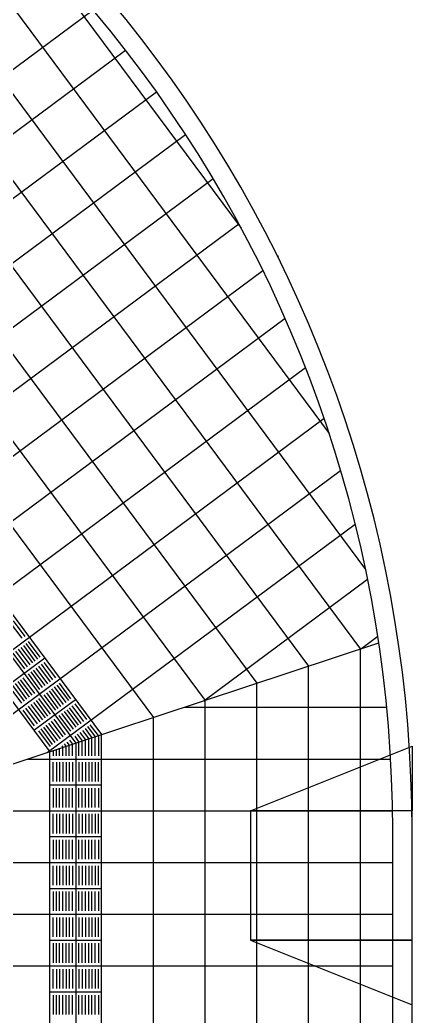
# Model space of a CAD drawing. Header units: inches. Extents: x -309 to 190, y -1585 to -1350.
# Drawn here: x -167.76 to -164.73, y -1391.92 to -1384.21 of the extents above; entities that cross this region are included whole.
import ezdxf

# ---------------------------------------------------------------- set-up
doc = ezdxf.new("R2010")
doc.units = ezdxf.units.IN
doc.header["$MEASUREMENT"] = 0
for name, color, linetype in [('02', 9, 'CONTINUOUS'), ('CIEGOS', 9, 'CONTINUOUS'), ('DET', 9, 'CONTINUOUS'), ('NO VIDENTES', 9, 'CONTINUOUS'), ('V2', 9, 'CONTINUOUS')]:
    doc.layers.add(name, color=color, linetype=linetype)

msp = doc.modelspace()

# ---------------------------------------------------------------- linework, layer by layer
at = {"layer": '02'}
for points in [[(-164.7318, -1389.8282), (-164.7318, -1390.3282), (-165.9818, -1390.3282), (-164.7318, -1389.8282)], [(-164.7318, -1391.8282), (-164.7318, -1391.3282), (-165.9818, -1391.3282), (-164.7318, -1391.8282)]]:
    msp.add_lwpolyline(points, dxfattribs=at)
msp.add_lwpolyline([(-165.9818, -1391.3282), (-164.7318, -1391.3282), (-164.7318, -1390.3282), (-165.9818, -1390.3282)], close=True, dxfattribs=at)
at = {"layer": 'CIEGOS'}
for points in [[(-171.8211, -1383.4215), (-167.1318, -1389.7393)], [(-172.0635, -1383.7661), (-167.5318, -1389.8715)], [(-167.1318, -1415.8317), (-167.1318, -1389.7393)], [(-167.5318, -1415.6658), (-167.5318, -1389.8715)]]:
    msp.add_lwpolyline(points, dxfattribs=at)
at = {"layer": 'DET'}
for points in [[(-170.6093, -1381.6985), (-165.1318, -1389.0781)], [(-170.0067, -1381.8392), (-165.0912, -1388.4617)], [(-170.8516, -1382.0431), (-165.5318, -1389.2104)], [(-171.094, -1382.3877), (-165.9318, -1389.3426)], [(-169.0829, -1382.4127), (-165.3726, -1387.4115)], [(-171.336, -1382.7329), (-166.3318, -1389.4748)], [(-171.5788, -1383.0769), (-166.7318, -1389.607)], [(-167.7604, -1383.5233), (-166.0528, -1385.824)], [(-171.9423, -1383.5938), (-167.3318, -1389.8054)], [(-171.1218, -1387.0482), (-167.1984, -1384.1361)], [(-170.8834, -1387.3694), (-166.9467, -1384.4474)], [(-170.645, -1387.6906), (-166.7082, -1384.7685)], [(-170.4066, -1388.0118), (-166.4826, -1385.0992)], [(-170.1682, -1388.333), (-166.2702, -1385.4397)], [(-169.9298, -1388.6542), (-166.0711, -1385.7901)], [(-165.771, -1386.0431), (-165.7648, -1386.0388)], [(-169.6914, -1388.9754), (-165.8854, -1386.1504)], [(-169.453, -1389.2966), (-165.7134, -1386.5209)], [(-169.2146, -1389.6178), (-165.5555, -1386.9018)], [(-168.9762, -1389.9389), (-165.4121, -1387.2936)], [(-168.7378, -1390.2601), (-165.2839, -1387.6965)], [(-167.5521, -1389.8782), (-165.1714, -1388.1112)], [(-166.342, -1389.4782), (-165.0755, -1388.5381)], [(-168.7318, -1390.2682), (-164.9893, -1389.031)], [(-165.1318, -1389.0781), (-164.9973, -1388.9782)], [(-165.1318, -1399.9282), (-165.1318, -1389.0781)], [(-167.8934, -1389.3843), (-167.5722, -1389.1459)], [(-165.5318, -1399.9282), (-165.5318, -1389.2104)], [(-165.9318, -1416.3293), (-165.9318, -1389.3426)], [(-167.655, -1389.7055), (-167.3338, -1389.4671)], [(-166.3318, -1416.1634), (-166.3318, -1389.4748)], [(-166.4933, -1389.5282), (-164.9281, -1389.5282)], [(-166.7318, -1415.9975), (-166.7318, -1389.607)], [(-167.3318, -1389.8054), (-167.3318, -1415.7487)], [(-167.7033, -1389.9282), (-164.8974, -1389.9282)], [(-167.5318, -1390.1282), (-167.1318, -1390.1282)], [(-168.7321, -1390.3282), (-164.8821, -1390.3282)], [(-167.5318, -1390.5282), (-167.1318, -1390.5282)], [(-168.7321, -1390.7282), (-164.8821, -1390.7282)], [(-167.5318, -1390.9282), (-167.1318, -1390.9282)], [(-168.7321, -1391.1282), (-164.8821, -1391.1282)], [(-167.5318, -1391.3282), (-167.1318, -1391.3282)], [(-168.7321, -1391.5282), (-164.882, -1391.5282)], [(-167.5318, -1391.7282), (-167.1318, -1391.7282)]]:
    msp.add_lwpolyline(points, dxfattribs=at)
at = {"layer": 'NO VIDENTES'}
for p, q in [((-167.7465, -1388.9951), (-167.8359, -1388.8746)), ((-167.8158, -1388.8597), (-167.7264, -1388.9802)), ((-167.6072, -1389.1408), (-167.6966, -1389.0203)), ((-167.797, -1389.0948), (-167.7076, -1389.2153)), ((-167.7769, -1389.0799), (-167.6875, -1389.2004)), ((-167.7568, -1389.065), (-167.6674, -1389.1855)), ((-167.7368, -1389.0501), (-167.6474, -1389.1706)), ((-167.7167, -1389.0352), (-167.6273, -1389.1557)), ((-167.8171, -1389.1097), (-167.7277, -1389.2302)), ((-167.5774, -1389.1809), (-167.488, -1389.3014)), ((-167.5884, -1389.3759), (-167.6778, -1389.2554)), ((-167.5683, -1389.361), (-167.6577, -1389.2405)), ((-167.5482, -1389.3461), (-167.6376, -1389.2256)), ((-167.5282, -1389.3312), (-167.6176, -1389.2107)), ((-167.5081, -1389.3163), (-167.5975, -1389.1958)), ((-167.6887, -1389.4504), (-167.7781, -1389.3299)), ((-167.6687, -1389.4355), (-167.7581, -1389.315)), ((-167.6486, -1389.4206), (-167.738, -1389.3001)), ((-167.6084, -1389.3908), (-167.6979, -1389.2703)), ((-167.749, -1389.4951), (-167.8384, -1389.3746)), ((-167.7289, -1389.4802), (-167.8183, -1389.3597)), ((-167.7088, -1389.4653), (-167.7982, -1389.3448)), ((-167.5586, -1389.416), (-167.4692, -1389.5364)), ((-167.5385, -1389.4011), (-167.4491, -1389.5215)), ((-167.5184, -1389.3862), (-167.429, -1389.5066)), ((-167.4984, -1389.3713), (-167.409, -1389.4917)), ((-167.4783, -1389.3564), (-167.3889, -1389.4768)), ((-167.3688, -1389.4619), (-167.4582, -1389.3415)), ((-167.6589, -1389.4905), (-167.5695, -1389.6109)), ((-167.6389, -1389.4756), (-167.5495, -1389.596)), ((-167.6188, -1389.4607), (-167.5294, -1389.5811)), ((-167.5786, -1389.4309), (-167.4892, -1389.5513)), ((-167.6498, -1389.6705), (-167.7392, -1389.5501)), ((-167.7192, -1389.5352), (-167.6298, -1389.6556)), ((-167.6991, -1389.5203), (-167.6097, -1389.6407)), ((-167.679, -1389.5054), (-167.5896, -1389.6258)), ((-167.3299, -1389.6821), (-167.4193, -1389.5617)), ((-167.3098, -1389.6672), (-167.3992, -1389.5468)), ((-167.2897, -1389.6523), (-167.3792, -1389.5319)), ((-167.2697, -1389.6374), (-167.3591, -1389.517)), ((-167.339, -1389.5021), (-167.2496, -1389.6225)), ((-167.4303, -1389.7566), (-167.5197, -1389.6362)), ((-167.4102, -1389.7417), (-167.4996, -1389.6213)), ((-167.37, -1389.7119), (-167.4594, -1389.5915)), ((-167.35, -1389.697), (-167.4394, -1389.5766)), ((-167.62, -1389.7107), (-167.5306, -1389.8311)), ((-167.5106, -1389.8162), (-167.6, -1389.6958)), ((-167.4905, -1389.8013), (-167.5799, -1389.6809)), ((-167.4704, -1389.7864), (-167.5598, -1389.666)), ((-167.4503, -1389.7715), (-167.5397, -1389.6511)), ((-167.3001, -1389.7223), (-167.2568, -1389.7806)), ((-167.28, -1389.7074), (-167.2318, -1389.7723)), ((-167.2599, -1389.6925), (-167.2068, -1389.7641)), ((-167.2399, -1389.6776), (-167.1818, -1389.7558)), ((-167.1568, -1389.7475), (-167.2198, -1389.6627)), ((-167.4005, -1389.7968), (-167.3818, -1389.8219)), ((-167.3804, -1389.7819), (-167.3568, -1389.8136)), ((-167.3402, -1389.7521), (-167.3068, -1389.7971)), ((-167.3202, -1389.7372), (-167.2818, -1389.7888)), ((-167.3068, -1389.9032), (-167.3068, -1389.7971)), ((-167.2818, -1389.9032), (-167.2818, -1389.7888)), ((-167.2568, -1389.9032), (-167.2568, -1389.7806)), ((-167.2318, -1389.9032), (-167.2318, -1389.7723)), ((-167.2068, -1389.9032), (-167.2068, -1389.7641)), ((-167.1818, -1389.9032), (-167.1818, -1389.7558)), ((-167.1568, -1389.7532), (-167.1568, -1389.9032)), ((-167.5068, -1389.8632), (-167.5068, -1389.9032)), ((-167.4818, -1389.9032), (-167.4818, -1389.855)), ((-167.4607, -1389.8415), (-167.4568, -1389.8467)), ((-167.4568, -1389.9032), (-167.4568, -1389.8467)), ((-167.4406, -1389.8266), (-167.4318, -1389.8384)), ((-167.4318, -1389.9032), (-167.4318, -1389.8384)), ((-167.4205, -1389.8117), (-167.4068, -1389.8302)), ((-167.4068, -1389.9032), (-167.4068, -1389.8302)), ((-167.3818, -1389.9032), (-167.3818, -1389.8219)), ((-167.3568, -1389.9032), (-167.3568, -1389.8136)), ((-167.5068, -1390.1032), (-167.5068, -1389.9532)), ((-167.4818, -1389.9532), (-167.4818, -1390.1032)), ((-167.4568, -1389.9532), (-167.4568, -1390.1032)), ((-167.4318, -1389.9532), (-167.4318, -1390.1032)), ((-167.4068, -1389.9532), (-167.4068, -1390.1032)), ((-167.3818, -1389.9532), (-167.3818, -1390.1032)), ((-167.3568, -1389.9532), (-167.3568, -1390.1032)), ((-167.3068, -1389.9532), (-167.3068, -1390.1032)), ((-167.2818, -1389.9532), (-167.2818, -1390.1032)), ((-167.2568, -1389.9532), (-167.2568, -1390.1032)), ((-167.2318, -1389.9532), (-167.2318, -1390.1032)), ((-167.2068, -1389.9532), (-167.2068, -1390.1032)), ((-167.1818, -1389.9532), (-167.1818, -1390.1032)), ((-167.1568, -1390.1032), (-167.1568, -1389.9532)), ((-167.5068, -1390.1532), (-167.5068, -1390.3032)), ((-167.4818, -1390.3032), (-167.4818, -1390.1532)), ((-167.4568, -1390.3032), (-167.4568, -1390.1532)), ((-167.4318, -1390.3032), (-167.4318, -1390.1532)), ((-167.4068, -1390.3032), (-167.4068, -1390.1532)), ((-167.3818, -1390.3032), (-167.3818, -1390.1532)), ((-167.3568, -1390.3032), (-167.3568, -1390.1532)), ((-167.3068, -1390.3032), (-167.3068, -1390.1532)), ((-167.2818, -1390.3032), (-167.2818, -1390.1532)), ((-167.2568, -1390.3032), (-167.2568, -1390.1532)), ((-167.2318, -1390.3032), (-167.2318, -1390.1532)), ((-167.2068, -1390.3032), (-167.2068, -1390.1532)), ((-167.1818, -1390.3032), (-167.1818, -1390.1532)), ((-167.1568, -1390.1532), (-167.1568, -1390.3032)), ((-167.5068, -1390.5032), (-167.5068, -1390.3532)), ((-167.4818, -1390.3532), (-167.4818, -1390.5032)), ((-167.4568, -1390.3532), (-167.4568, -1390.5032)), ((-167.4318, -1390.3532), (-167.4318, -1390.5032)), ((-167.4068, -1390.3532), (-167.4068, -1390.5032)), ((-167.3818, -1390.3532), (-167.3818, -1390.5032)), ((-167.3568, -1390.3532), (-167.3568, -1390.5032)), ((-167.3068, -1390.3532), (-167.3068, -1390.5032)), ((-167.2818, -1390.3532), (-167.2818, -1390.5032)), ((-167.2568, -1390.3532), (-167.2568, -1390.5032)), ((-167.2318, -1390.3532), (-167.2318, -1390.5032)), ((-167.2068, -1390.3532), (-167.2068, -1390.5032)), ((-167.1818, -1390.3532), (-167.1818, -1390.5032)), ((-167.1568, -1390.5032), (-167.1568, -1390.3532)), ((-167.5068, -1390.5532), (-167.5068, -1390.7032)), ((-167.4818, -1390.7032), (-167.4818, -1390.5532)), ((-167.4568, -1390.7032), (-167.4568, -1390.5532)), ((-167.4318, -1390.7032), (-167.4318, -1390.5532)), ((-167.4068, -1390.7032), (-167.4068, -1390.5532)), ((-167.3818, -1390.7032), (-167.3818, -1390.5532)), ((-167.3568, -1390.7032), (-167.3568, -1390.5532)), ((-167.3068, -1390.7032), (-167.3068, -1390.5532)), ((-167.2818, -1390.7032), (-167.2818, -1390.5532)), ((-167.2568, -1390.7032), (-167.2568, -1390.5532)), ((-167.2318, -1390.7032), (-167.2318, -1390.5532)), ((-167.2068, -1390.7032), (-167.2068, -1390.5532)), ((-167.1818, -1390.7032), (-167.1818, -1390.5532)), ((-167.1568, -1390.5532), (-167.1568, -1390.7032)), ((-167.5068, -1390.9032), (-167.5068, -1390.7532)), ((-167.4818, -1390.7532), (-167.4818, -1390.9032)), ((-167.4568, -1390.7532), (-167.4568, -1390.9032)), ((-167.4318, -1390.7532), (-167.4318, -1390.9032)), ((-167.4068, -1390.7532), (-167.4068, -1390.9032)), ((-167.3818, -1390.7532), (-167.3818, -1390.9032)), ((-167.3568, -1390.7532), (-167.3568, -1390.9032)), ((-167.3068, -1390.7532), (-167.3068, -1390.9032)), ((-167.2818, -1390.7532), (-167.2818, -1390.9032)), ((-167.2568, -1390.7532), (-167.2568, -1390.9032)), ((-167.2318, -1390.7532), (-167.2318, -1390.9032)), ((-167.2068, -1390.7532), (-167.2068, -1390.9032)), ((-167.1818, -1390.7532), (-167.1818, -1390.9032)), ((-167.1568, -1390.9032), (-167.1568, -1390.7532)), ((-167.5068, -1390.9532), (-167.5068, -1391.1032)), ((-167.4818, -1391.1032), (-167.4818, -1390.9532)), ((-167.4568, -1391.1032), (-167.4568, -1390.9532)), ((-167.4318, -1391.1032), (-167.4318, -1390.9532)), ((-167.4068, -1391.1032), (-167.4068, -1390.9532)), ((-167.3818, -1391.1032), (-167.3818, -1390.9532)), ((-167.3568, -1391.1032), (-167.3568, -1390.9532)), ((-167.3068, -1391.1032), (-167.3068, -1390.9532)), ((-167.2818, -1391.1032), (-167.2818, -1390.9532)), ((-167.2568, -1391.1032), (-167.2568, -1390.9532)), ((-167.2318, -1391.1032), (-167.2318, -1390.9532)), ((-167.2068, -1391.1032), (-167.2068, -1390.9532)), ((-167.1818, -1391.1032), (-167.1818, -1390.9532)), ((-167.1568, -1390.9532), (-167.1568, -1391.1032)), ((-167.5068, -1391.3032), (-167.5068, -1391.1532)), ((-167.4818, -1391.1532), (-167.4818, -1391.3032)), ((-167.4568, -1391.1532), (-167.4568, -1391.3032)), ((-167.4318, -1391.1532), (-167.4318, -1391.3032)), ((-167.4068, -1391.1532), (-167.4068, -1391.3032)), ((-167.3818, -1391.1532), (-167.3818, -1391.3032)), ((-167.3568, -1391.1532), (-167.3568, -1391.3032)), ((-167.3068, -1391.1532), (-167.3068, -1391.3032)), ((-167.2818, -1391.1532), (-167.2818, -1391.3032)), ((-167.2568, -1391.1532), (-167.2568, -1391.3032)), ((-167.2318, -1391.1532), (-167.2318, -1391.3032)), ((-167.2068, -1391.1532), (-167.2068, -1391.3032)), ((-167.1818, -1391.1532), (-167.1818, -1391.3032)), ((-167.1568, -1391.3032), (-167.1568, -1391.1532)), ((-167.5068, -1391.3532), (-167.5068, -1391.5032)), ((-167.4818, -1391.5032), (-167.4818, -1391.3532)), ((-167.4568, -1391.5032), (-167.4568, -1391.3532)), ((-167.4318, -1391.5032), (-167.4318, -1391.3532)), ((-167.4068, -1391.5032), (-167.4068, -1391.3532)), ((-167.3818, -1391.5032), (-167.3818, -1391.3532)), ((-167.3568, -1391.5032), (-167.3568, -1391.3532)), ((-167.3068, -1391.5032), (-167.3068, -1391.3532)), ((-167.2818, -1391.5032), (-167.2818, -1391.3532)), ((-167.2568, -1391.5032), (-167.2568, -1391.3532)), ((-167.2318, -1391.5032), (-167.2318, -1391.3532)), ((-167.2068, -1391.5032), (-167.2068, -1391.3532)), ((-167.1818, -1391.5032), (-167.1818, -1391.3532)), ((-167.1568, -1391.3532), (-167.1568, -1391.5032)), ((-167.5068, -1391.7032), (-167.5068, -1391.5532)), ((-167.4818, -1391.5532), (-167.4818, -1391.7032)), ((-167.4568, -1391.5532), (-167.4568, -1391.7032)), ((-167.4318, -1391.5532), (-167.4318, -1391.7032)), ((-167.4068, -1391.5532), (-167.4068, -1391.7032)), ((-167.3818, -1391.5532), (-167.3818, -1391.7032)), ((-167.3568, -1391.5532), (-167.3568, -1391.7032)), ((-167.3068, -1391.5532), (-167.3068, -1391.7032)), ((-167.2818, -1391.5532), (-167.2818, -1391.7032)), ((-167.2568, -1391.5532), (-167.2568, -1391.7032)), ((-167.2318, -1391.5532), (-167.2318, -1391.7032)), ((-167.2068, -1391.5532), (-167.2068, -1391.7032)), ((-167.1818, -1391.5532), (-167.1818, -1391.7032)), ((-167.1568, -1391.7032), (-167.1568, -1391.5532)), ((-167.5068, -1391.7532), (-167.5068, -1391.9032)), ((-167.4818, -1391.9032), (-167.4818, -1391.7532)), ((-167.4568, -1391.9032), (-167.4568, -1391.7532)), ((-167.4318, -1391.9032), (-167.4318, -1391.7532)), ((-167.4068, -1391.9032), (-167.4068, -1391.7532)), ((-167.3818, -1391.9032), (-167.3818, -1391.7532)), ((-167.3568, -1391.9032), (-167.3568, -1391.7532)), ((-167.3068, -1391.9032), (-167.3068, -1391.7532)), ((-167.2818, -1391.9032), (-167.2818, -1391.7532)), ((-167.2568, -1391.9032), (-167.2568, -1391.7532)), ((-167.2318, -1391.9032), (-167.2318, -1391.7532)), ((-167.2068, -1391.9032), (-167.2068, -1391.7532)), ((-167.1818, -1391.9032), (-167.1818, -1391.7532)), ((-167.1568, -1391.7532), (-167.1568, -1391.9032))]:
    msp.add_line(p, q, dxfattribs=at)
at = {"layer": 'V2'}
for points in [[(-272.7318, -1415.4082, 0.414214), (-264.7318, -1423.4082), (-172.7318, -1423.4082, 0.414214), (-164.7318, -1415.4082), (-164.7318, -1390.4819, 0.330583), (-171.8369, -1380.9101), (-202.5175, -1371.6307, 0.073558), (-204.8335, -1371.2882), (-264.7318, -1371.2882, 0.414214), (-272.7318, -1379.2882)], [(-272.5818, -1415.4082, 0.414214), (-264.7318, -1423.2582), (-172.7318, -1423.2582, 0.414214), (-164.8818, -1415.4082), (-164.8818, -1390.4819, 0.330583), (-171.8803, -1381.0537), (-202.5609, -1371.7743, 0.073558), (-204.8335, -1371.4382), (-264.7318, -1371.4382, 0.414214), (-272.5818, -1379.2882)]]:
    msp.add_lwpolyline(points, format="xyb", close=True, dxfattribs=at)

doc.saveas('drawing.dxf')
